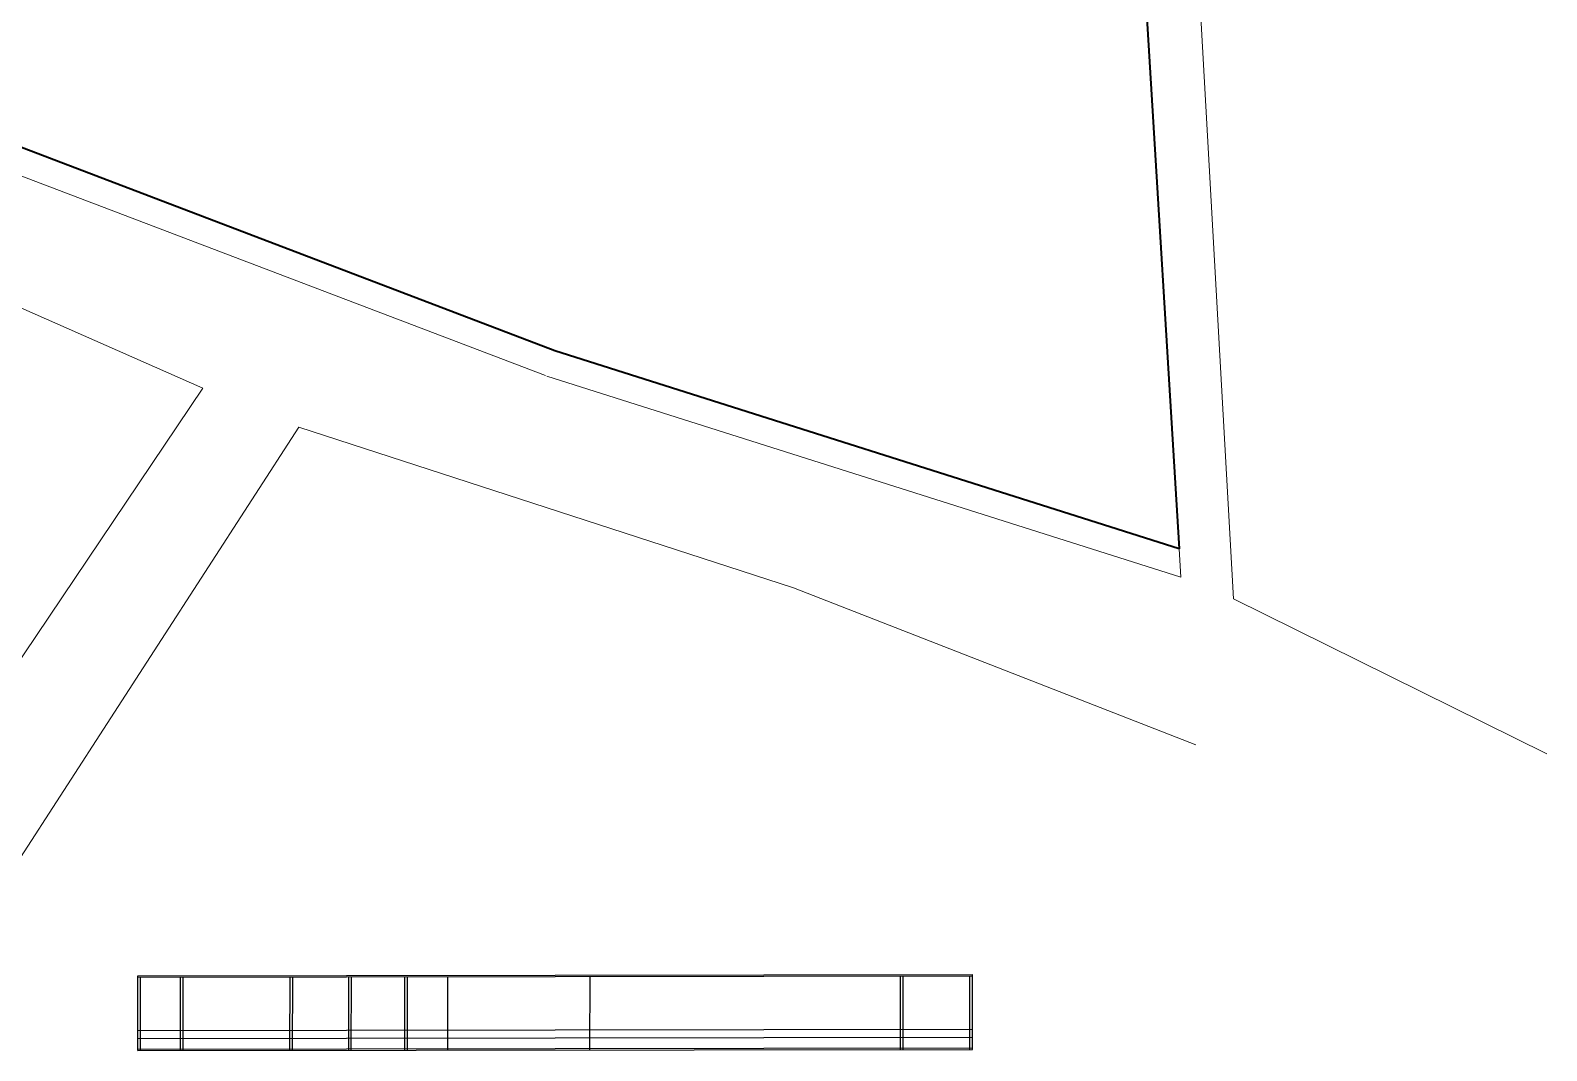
# Model space of a CAD drawing. Header units: metres. Extents: x 141303 to 146299, y 125960 to 127091.
# Drawn here: x 144852.9 to 144966.5, y 125969 to 126045.4 of the extents above; entities that cross this region are included whole.
import ezdxf

# ---------------------------------------------------------------- set-up
doc = ezdxf.new("R2010")
doc.units = ezdxf.units.M
doc.header["$MEASUREMENT"] = 0
doc.linetypes.add('ACAD_ISO04W100', pattern=[30, 24, -3, 0, -3])
doc.layers.add('NVMI_ROAD', color=253, linetype='Continuous', lineweight=20)
doc.layers.add('NVMI_SITEBOUNDARY', color=255, linetype='ACAD_ISO04W100', lineweight=40)
doc.layers.add('projection lines', color=221, linetype='Continuous')

msp = doc.modelspace()

# ---------------------------------------------------------------- linework, layer by layer
at = {"layer": 'NVMI_ROAD', "linetype": 'ByBlock'}
for p, q in [((144891.44765, 126019.55488), (144841.33094, 126038.63034)), ((144939.05527, 126004.44756), (144891.55429, 126019.5177))]:
    msp.add_line(p, q, dxfattribs=at)
at = {"layer": 'NVMI_ROAD'}
for p, q in [((144824.2349, 126036.97365), (144865.77421, 126018.60532)), ((144865.77421, 126018.60532), (144842.95568, 125984.70605)), ((144851.84946, 125983.04828), (144872.97661, 126015.68288)), ((144872.97661, 126015.68288), (144910.04177, 126003.66108)), ((144938.9248, 126006.58719), (144939.05527, 126004.44756)), ((144910.04177, 126003.66108), (144940.18753, 125991.90111)), ((144942.98629, 126002.83713), (144966.4605, 125991.2302))]:
    msp.add_line(p, q, dxfattribs=at)
msp.add_lwpolyline([(144897.23717, 126182.98609), (144897.06976, 126177.67956), (144900.61477, 126173.52586), (144913.36337, 126175.40903), (144917.60232, 126175.07618), (144919.40929, 126173.4711), (144923.55083, 126168.57793), (144925.14004, 126162.77974), (144932.3722, 126137.92921), (144936.52712, 126118.01351), (144942.98629, 126002.83713)], dxfattribs=at)
at = {"layer": 'NVMI_SITEBOUNDARY', "linetype": 'ByBlock'}
for p, q in [((144932.17978, 126117.20111), (144938.9248, 126006.58719)), ((144892.1591, 126021.42406), (144841.11522, 126040.85243)), ((144938.9248, 126006.58719), (144892.1591, 126021.42406))]:
    msp.add_line(p, q, dxfattribs=at)
at = {"layer": 'projection lines'}
for p, q in [((144860.89847, 125968.99299), (144860.90657, 125974.59301)), ((144860.90643, 125974.49301), (144923.44662, 125974.59276)), ((144860.90657, 125974.59301), (144923.44677, 125974.69276)), ((144861.09849, 125968.99331), (144861.10645, 125974.49333)), ((144864.10433, 125968.99811), (144864.11229, 125974.49813)), ((144864.30395, 125968.99843), (144864.3119, 125974.49845)), ((144872.30651, 125969.01119), (144872.31447, 125974.51121)), ((144872.50311, 125969.0115), (144872.51106, 125974.51152)), ((144876.70958, 125969.01821), (144876.71753, 125974.51823)), ((144876.90023, 125969.01852), (144876.90819, 125974.51853)), ((144880.91052, 125969.02491), (144880.91848, 125974.52493)), ((144881.11377, 125969.02524), (144881.12172, 125974.52525)), ((144884.11394, 125974.53003), (144884.10599, 125969.03001)), ((144894.76675, 125974.54702), (144894.7588, 125969.047)), ((144918.04414, 125969.08413), (144918.0521, 125974.58415)), ((144918.24184, 125969.08445), (144918.2498, 125974.58447)), ((144923.23971, 125969.09242), (144923.24766, 125974.59244)), ((144923.43867, 125969.09274), (144923.44677, 125974.69276)), ((144860.89977, 125969.893), (144923.43997, 125969.99274)), ((144860.90064, 125970.493), (144923.44084, 125970.59274)), ((144860.89847, 125968.99299), (144923.43867, 125969.09274)), ((144860.89862, 125969.093), (144923.43881, 125969.19274))]:
    msp.add_line(p, q, dxfattribs=at)

doc.saveas('drawing.dxf')
